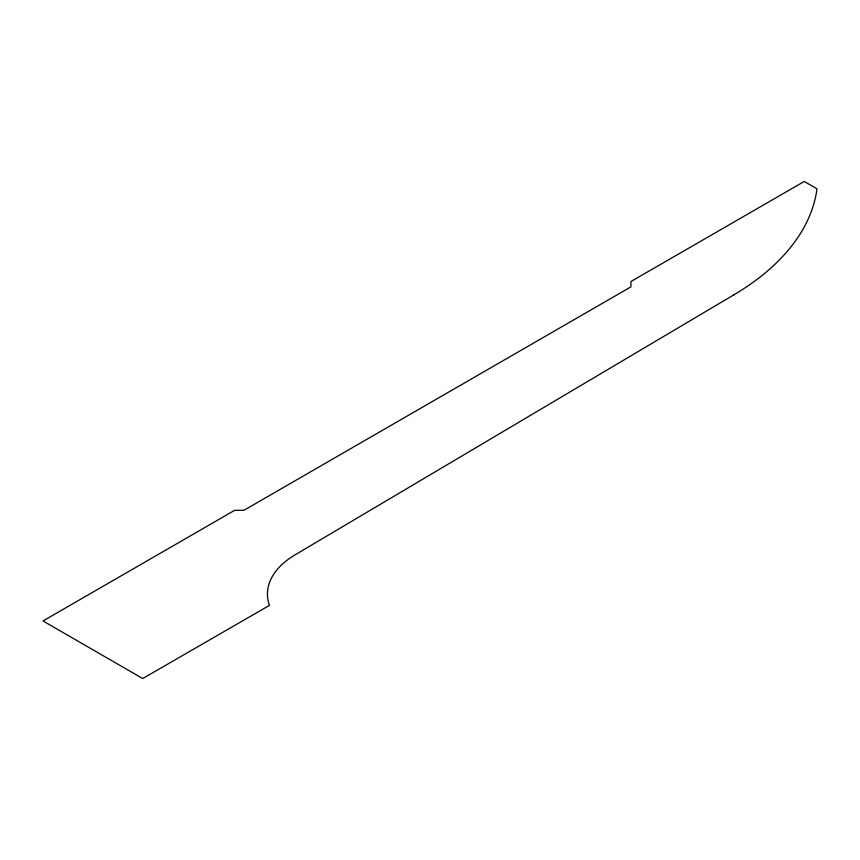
<?xml version="1.0" encoding="UTF-8"?>
<svg xmlns="http://www.w3.org/2000/svg" width="860" height="860" viewBox="0 0 860 860"><rect width="100%" height="100%" fill="white"/><g stroke="black" fill="none" stroke-linecap="round" stroke-linejoin="round"><path stroke-width="1.29" d="M733.774 294.894L293.647 555.7A97.373 56.222 0 0 0 269.438 605.386L142.728 678.54L43 620.963L234.694 510.292L243.939 510.292L630.971 286.842L630.971 281.5L804.261 181.46L817 188.813A295.249 170.463 0 0 1 733.774 294.894"/></g></svg>
